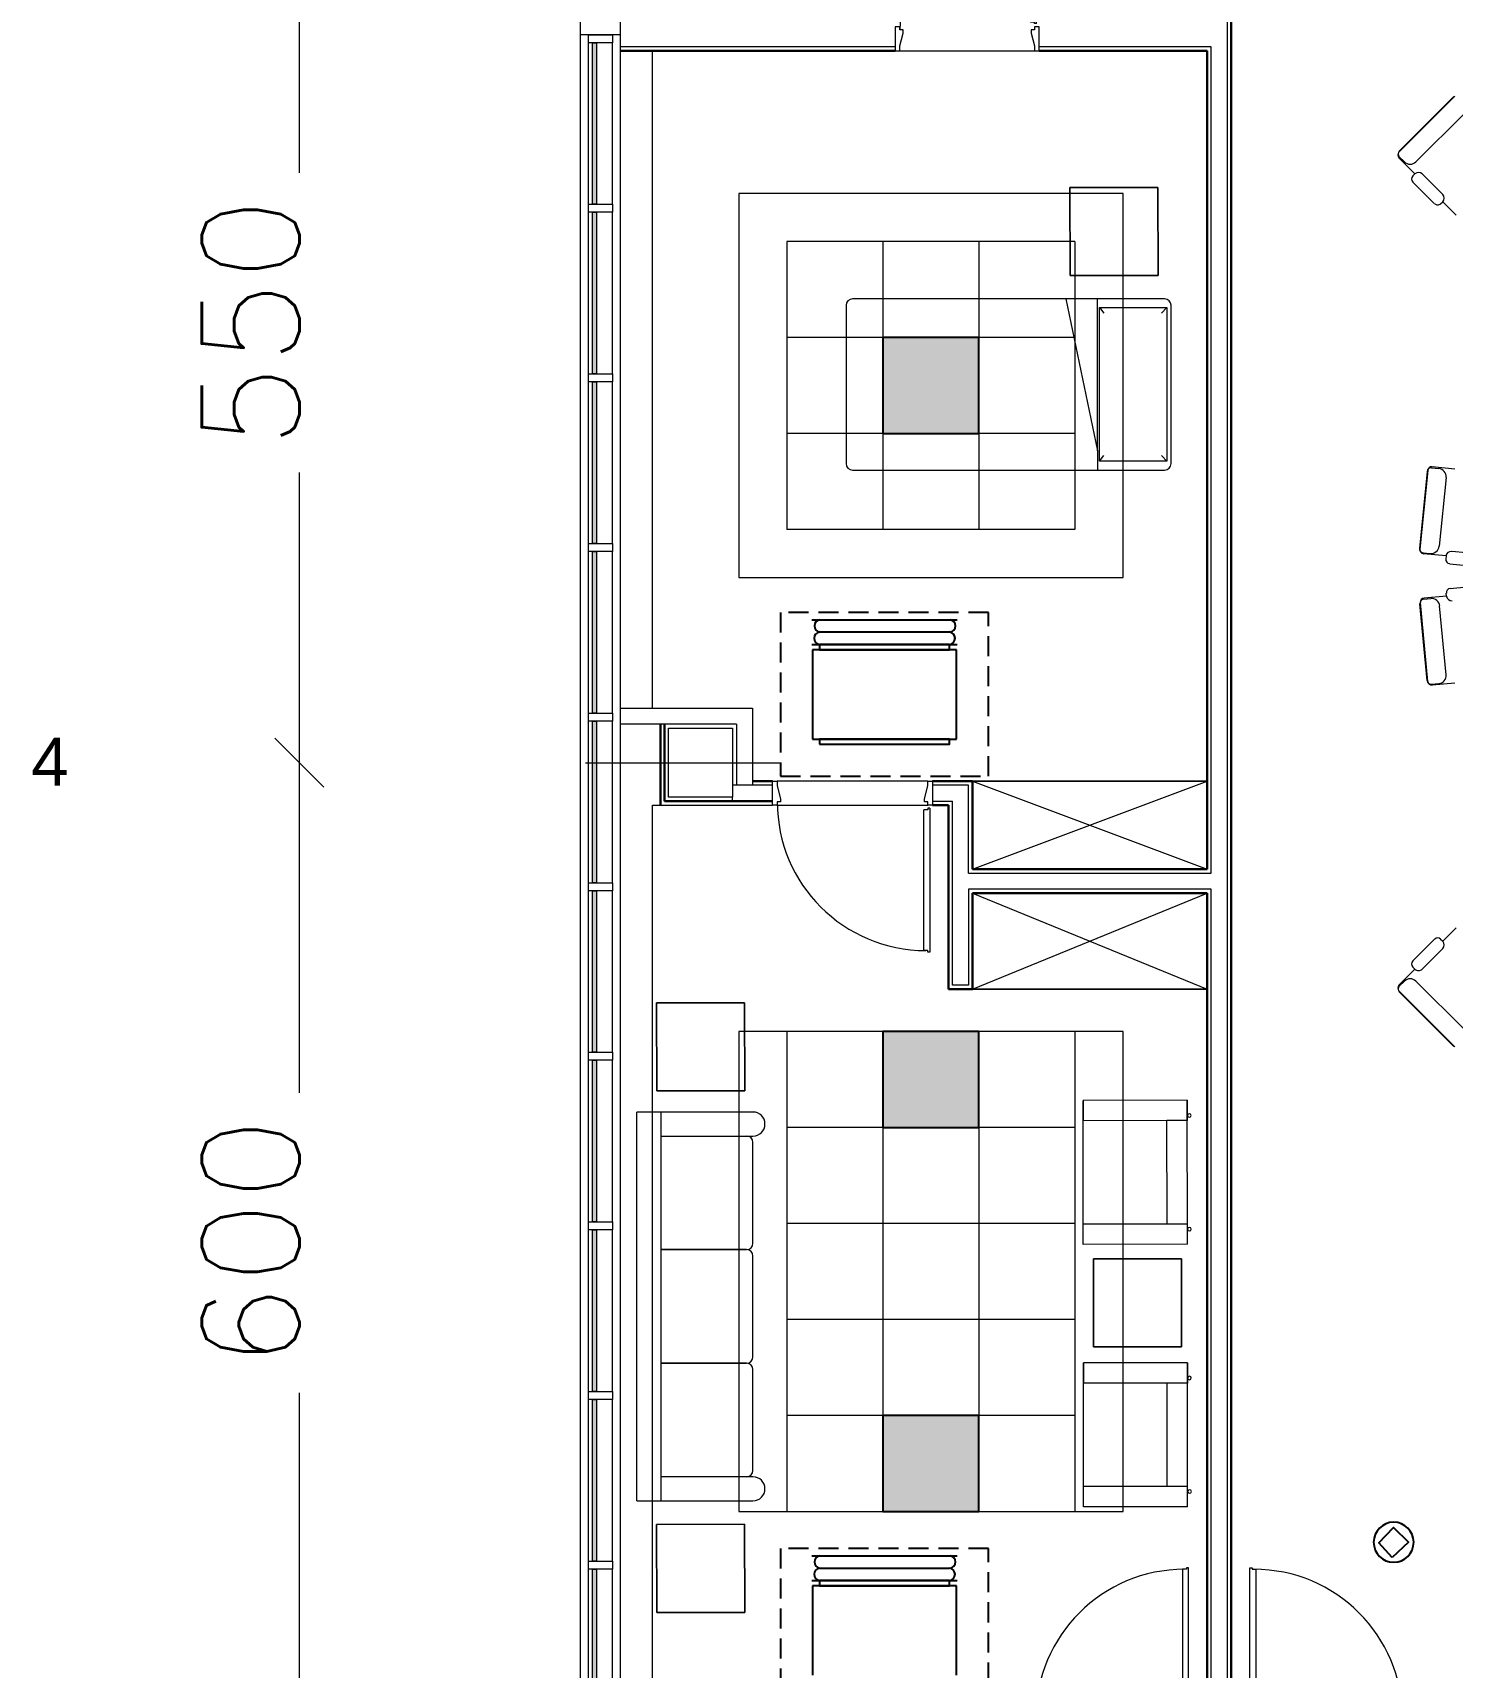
# Model space of a CAD drawing. Header units: millimetres. Extents: x 1722 to 7525, y 2254 to 6279.
# Drawn here: x 1733 to 2620, y 3869 to 4891 of the extents above; entities that cross this region are included whole.
import ezdxf

# ---------------------------------------------------------------- set-up
doc = ezdxf.new("R2010")
doc.units = ezdxf.units.MM
doc.linetypes.add('DASHED2', pattern=[0.375, 0.25, -0.125])
for name, color, linetype in [('-LIGHT', 6, 'Continuous'), ('-SYM', 4, 'Continuous'), ('M-DUCTS', 4, 'Continuous'), ('M-UP', 3, 'Continuous')]:
    doc.layers.add(name, color=color, linetype=linetype)
for name, color, linetype, lineweight in [('A-ANNO-DIMS', 211, 'Continuous', 9), ('A-CLNG', 13, 'Continuous', 9), ('A-CLNG-PATT', 13, 'Continuous', 9), ('A-DOOR', 31, 'Continuous', 9), ('A-DOOR-FRAM', 31, 'Continuous', 18), ('A-GLAZ-CURT', 52, 'Continuous', 9), ('A-GLAZ-CWMG', 51, 'Continuous', 9), ('A-WALL', 113, 'Continuous', 9), ('A-WALL-FNSH', 113, 'Continuous', 30), ('I-FURN', 30, 'Continuous', 9), ('S-COLS', 52, 'Continuous', 9), ('S-GRID-IDEN', 1, 'Continuous', 9)]:
    doc.layers.add(name, color=color, linetype=linetype, lineweight=lineweight)
doc.styles.add('Arial', font='arial.ttf')
doc.styles.add('Arial_1', font='arial.ttf', dxfattribs={"height": 250})
doc.styles.add('roman-s', font='romans.shx')
doc.dimstyles.new('ax-2_5', dxfattribs={"dimscale": 304.8, "dimtxt": 255.06485, "dimasz": 0.984252, "dimexe": 0.984252, "dimexo": 0.656168, "dimgap": 0.574147, "dimtad": 1, "dimlfac": 0.001, "dimrnd": 0.01, "dimzin": 0, "dimdsep": 46, "dimtxsty": 'Arial_1', "dimblk1": 'OBLIQUE', "dimblk2": 'OBLIQUE', "dimsah": 1, "dimcen": 0.09, "dimdle": 0.984252, "dimazin": 0, "dimtfac": 1, "dimtdec": 4, "dimtix": 1, "dimtmove": 0, "dimatfit": 3, "dimfxl": 1, "dimtvp": 1, "dimtfill": 1, "dimtolj": 1, "dimtzin": 0, "dimarcsym": 2})

# ---------------------------------------------------------------- blocks, each defined once
blk = doc.blocks.new('za-IN-wood door-single panel - 100x210-5134369-08-Fourth Floor Level__18_90')
at = {"layer": 'A-DOOR'}
for p, q in [((0.446, 0.981), (0.446, 0.101)), ((0.47, 0.981), (0.446, 0.981)), ((0.47, 0.991), (0.47, 0.981)), ((0.484, 0.991), (0.47, 0.991)), ((0.484, 0.091), (0.484, 0.991)), ((-0.45, 0.052), (-0.47, 0.052)), ((-0.47, -0.048), (-0.45, 0.032)), ((-0.45, 0.032), (-0.45, 0.052)), ((0.47, 0.101), (0.446, 0.101)), ((0.47, 0.052), (0.45, 0.052)), ((0.45, 0.052), (0.45, 0.032)), ((0.45, 0.032), (0.47, -0.048)), ((0.47, 0.091), (0.47, 0.101)), ((0.484, 0.091), (0.47, 0.091))]:
    blk.add_line(p, q, dxfattribs=at)
blk.add_arc((0.458, 0.053), 0.928, 90, 180, dxfattribs=at)
at = {"layer": 'A-DOOR-FRAM'}
for p, q in [((-0.47, 0.072), (-0.5, 0.072)), ((-0.5, 0.072), (-0.5, -0.078)), ((-0.47, 0.052), (-0.47, 0.072)), ((0.47, 0.072), (0.47, 0.052)), ((0.5, 0.072), (0.47, 0.072)), ((0.5, -0.078), (0.5, 0.072)), ((-0.5, -0.078), (-0.47, -0.078)), ((-0.47, -0.078), (-0.47, -0.048)), ((0.47, -0.048), (0.47, -0.078)), ((0.47, -0.078), (0.5, -0.078))]:
    blk.add_line(p, q, dxfattribs=at)
blk = doc.blocks.new('za-IN-wood door-single panel - 100x210-5134366-08-Fourth Floor Level__18_90')
at = {"layer": 'A-DOOR'}
for p, q in [((-0.47, 0.048), (-0.45, -0.032)), ((0.45, -0.032), (0.47, 0.048)), ((-0.45, -0.052), (-0.47, -0.052)), ((-0.45, -0.032), (-0.45, -0.052)), ((0.446, -0.981), (0.446, -0.101)), ((0.47, -0.101), (0.446, -0.101)), ((0.45, -0.052), (0.45, -0.032)), ((0.47, -0.052), (0.45, -0.052)), ((0.47, -0.091), (0.47, -0.101)), ((0.484, -0.091), (0.47, -0.091)), ((0.484, -0.091), (0.484, -0.991)), ((0.47, -0.981), (0.446, -0.981)), ((0.47, -0.991), (0.47, -0.981)), ((0.484, -0.991), (0.47, -0.991))]:
    blk.add_line(p, q, dxfattribs=at)
blk.add_arc((0.458, -0.053), 0.928, 180, 270, dxfattribs=at)
at = {"layer": 'A-DOOR-FRAM'}
for p, q in [((-0.5, 0.078), (-0.47, 0.078)), ((-0.5, -0.072), (-0.5, 0.078)), ((-0.47, 0.078), (-0.47, 0.048)), ((0.47, 0.078), (0.5, 0.078)), ((0.47, 0.048), (0.47, 0.078)), ((0.5, 0.078), (0.5, -0.072)), ((-0.47, -0.072), (-0.5, -0.072)), ((-0.47, -0.052), (-0.47, -0.072)), ((0.47, -0.072), (0.47, -0.052)), ((0.5, -0.072), (0.47, -0.072))]:
    blk.add_line(p, q, dxfattribs=at)
blk = doc.blocks.new('za-IN-wood door-single panel - 90x210-5134375-08-Fourth Floor Level__18_90')
at = {"layer": 'A-DOOR'}
for p, q in [((0.396, 0.881), (0.396, 0.101)), ((0.42, 0.881), (0.396, 0.881)), ((0.42, 0.891), (0.42, 0.881)), ((0.434, 0.891), (0.42, 0.891)), ((0.434, 0.091), (0.434, 0.891)), ((-0.4, 0.052), (-0.42, 0.052)), ((-0.42, -0.048), (-0.4, 0.032)), ((-0.4, 0.032), (-0.4, 0.052)), ((0.42, 0.101), (0.396, 0.101)), ((0.42, 0.052), (0.4, 0.052)), ((0.4, 0.052), (0.4, 0.032)), ((0.4, 0.032), (0.42, -0.048)), ((0.42, 0.091), (0.42, 0.101)), ((0.434, 0.091), (0.42, 0.091))]:
    blk.add_line(p, q, dxfattribs=at)
blk.add_arc((0.408, 0.053), 0.828, 90, 180, dxfattribs=at)
at = {"layer": 'A-DOOR-FRAM'}
for p, q in [((-0.42, 0.072), (-0.45, 0.072)), ((-0.45, 0.072), (-0.45, -0.078)), ((-0.42, 0.052), (-0.42, 0.072)), ((0.42, 0.072), (0.42, 0.052)), ((0.45, 0.072), (0.42, 0.072)), ((0.45, -0.078), (0.45, 0.072)), ((-0.45, -0.078), (-0.42, -0.078)), ((-0.42, -0.078), (-0.42, -0.048)), ((0.42, -0.048), (0.42, -0.078)), ((0.42, -0.078), (0.45, -0.078))]:
    blk.add_line(p, q, dxfattribs=at)
blk = doc.blocks.new('za-Column bi Cover - se5_400b_430amm-4961025-08-Fourth Floor Level__18_90')
at = {"layer": 'S-COLS', "lineweight": 15}
for p, q in [((-0.2, 0.215), (0.2, 0.215)), ((-0.2, -0.215), (-0.2, 0.215)), ((0.2, 0.215), (0.2, -0.215)), ((0.2, -0.215), (-0.2, -0.215))]:
    blk.add_line(p, q, dxfattribs=at)
blk = doc.blocks.new('System Panel - Glazed-4622985-08-Fourth Floor Level__18_90')
at = {"layer": 'A-GLAZ-CURT'}
blk.add_hatch(color=256, dxfattribs=at).paths.add_polyline_path([(-0.505, 0.025), (0.505, 0.025), (0.505, 0.05), (-0.505, 0.05)], flags=0)
for p, q in [((-0.505, 0.025), (-0.505, 0.05)), ((-0.505, 0.05), (0.505, 0.05)), ((0.505, 0.025), (-0.505, 0.025)), ((0.505, 0.05), (0.505, 0.025))]:
    blk.add_line(p, q, dxfattribs=at)
blk = doc.blocks.new('Rectangular Mullion - 50mm x 150mm-4622978-08-Fourth Floor Level__18_90')
at = {"layer": 'A-GLAZ-CWMG'}
for p, q in [((-17.674, -1.642), (-17.674, -0.632)), ((-17.524, -1.642), (-17.524, -0.632))]:
    blk.add_line(p, q, dxfattribs=at)
blk = doc.blocks.new('Rectangular Mullion - 50mm x 150mm-4622979-08-Fourth Floor Level__18_90')
at = {"layer": 'A-GLAZ-CWMG'}
for p, q in [((-17.674, -0.582), (-17.674, 0.428)), ((-17.524, -0.582), (-17.524, 0.428))]:
    blk.add_line(p, q, dxfattribs=at)
blk = doc.blocks.new('Rectangular Mullion - 50mm x 150mm-4622980-08-Fourth Floor Level__18_90')
at = {"layer": 'A-GLAZ-CWMG'}
for p, q in [((0.025, 0.075), (-0.025, 0.075)), ((-0.025, 0.075), (-0.025, -0.075)), ((0.025, -0.075), (0.025, 0.075)), ((-0.025, -0.075), (0.025, -0.075))]:
    blk.add_line(p, q, dxfattribs=at)
blk = doc.blocks.new('Rectangular Mullion - 50mm x 150mm-4622981-08-Fourth Floor Level__18_90')
at = {"layer": 'A-GLAZ-CWMG'}
for p, q in [((-17.674, 7.898), (-17.674, 8.908)), ((-17.524, 7.898), (-17.524, 8.908))]:
    blk.add_line(p, q, dxfattribs=at)
blk = doc.blocks.new('_OBLIQUE')
at = {"color": 0, "linetype": 'ByBlock'}
blk.add_line((-0.5, -0.5), (0.5, 0.5), dxfattribs=at)
blk = doc.blocks.new('*D16')
at = {"layer": 'A-ANNO-DIMS', "color": 0, "lineweight": -2, "transparency": 16777216}
for p, q in [((237038.4, 439247.5), (237038.4, 439908.5)), ((237217.2, 439878), (237338.4, 439878)), ((237217.2, 439278), (237338.4, 439278))]:
    blk.add_line(p, q, dxfattribs=at)
at = {"layer": 'Defpoints', "color": 0, "transparency": 16777216}
for p in [(237017.2, 439878), (237038.4, 439878), (237017.2, 439278)]:
    blk.add_point(p, dxfattribs=at)
at = {"layer": 'A-ANNO-DIMS', "color": 0, "lineweight": -2, "transparency": 16777216, "xscale": 30.48, "yscale": 30.48, "zscale": 30.48}
for p, rotation in [((237038.4, 439878), 90), ((237038.4, 439278), 270)]:
    blk.add_blockref('_OBLIQUE', p, dxfattribs=dict(at, rotation=rotation))
at = {"layer": 'A-ANNO-DIMS', "color": 2, "transparency": 16777216, "insert": (237007.9, 439578), "char_height": 60.96, "attachment_point": 5, "rotation": 90, "style": 'roman-s', "bg_fill": 3, "box_fill_scale": 1.25, "bg_fill_color": 256, "bg_fill_true_color": 13158600, "bg_fill_transparency": 0}
blk.add_mtext('\\A1;600', dxfattribs=at)
blk = doc.blocks.new('*D17')
at = {"layer": 'A-ANNO-DIMS', "color": 0, "lineweight": -2, "transparency": 16777216}
for p, q in [((237038.4, 439847.5), (237038.4, 440458.5)), ((237217.2, 440428), (237338.4, 440428)), ((237217.2, 439878), (237338.4, 439878))]:
    blk.add_line(p, q, dxfattribs=at)
at = {"layer": 'Defpoints', "color": 0, "transparency": 16777216}
for p in [(237017.2, 440428), (237038.4, 440428), (237017.2, 439878)]:
    blk.add_point(p, dxfattribs=at)
at = {"layer": 'A-ANNO-DIMS', "color": 0, "lineweight": -2, "transparency": 16777216, "xscale": 30.48, "yscale": 30.48, "zscale": 30.48}
for p, rotation in [((237038.4, 440428), 90), ((237038.4, 439878), 270)]:
    blk.add_blockref('_OBLIQUE', p, dxfattribs=dict(at, rotation=rotation))
at = {"layer": 'A-ANNO-DIMS', "color": 2, "transparency": 16777216, "insert": (237007.9, 440153), "char_height": 60.96, "attachment_point": 5, "rotation": 90, "style": 'roman-s', "bg_fill": 3, "box_fill_scale": 1.25, "bg_fill_color": 256, "bg_fill_true_color": 13158600, "bg_fill_transparency": 0}
blk.add_mtext('\\A1;550', dxfattribs=at)
blk = doc.blocks.new('jsdfksdf')
at = {"layer": 'I-FURN'}
for p, q in [((139043.9, 434673.4), (139008.9, 434638.4)), ((139043.2, 434673.2), (139009.1, 434639.1)), ((139050, 434662.8), (139019.5, 434632.3)), ((139018.9, 434624.8), (139008.9, 434634.8)), ((139009.1, 434635.5), (139012.3, 434632.3)), ((139018.9, 434624.8), (139017.6, 434623.5)), ((139036.3, 434612), (139023.5, 434624.8)), ((138803.3, 434616.3), (138858.3, 434616.4)), ((138858.3, 434616.4), (138803.3, 434616.3)), ((138803.4, 434561.3), (138803.3, 434616.3)), ((138803.3, 434616.3), (138803.4, 434561.3)), ((138858.3, 434616.4), (138858.4, 434561.4)), ((138858.4, 434561.4), (138858.3, 434616.4)), ((139017.6, 434619.7), (139031.2, 434606.1)), ((139034.9, 434606.1), (139036.3, 434607.4)), ((139044.7, 434599.1), (139036.3, 434607.4)), ((138858.4, 434561.4), (138803.4, 434561.3)), ((138803.4, 434561.3), (138858.4, 434561.4)), ((138663.5, 434542.7), (138663.5, 434443.7)), ((138800.7, 434546.7), (138667.5, 434546.7)), ((138820.5, 434546.7), (138800.7, 434546.7)), ((138800.7, 434546.7), (138820.5, 434451.7)), ((138862.5, 434546.7), (138820.5, 434546.7)), ((138820.5, 434451.7), (138820.5, 434546.7)), ((138866.5, 434443.7), (138866.5, 434542.7)), ((138821.8, 434541.2), (138824.5, 434537.7)), ((138821.8, 434541.2), (138863.8, 434541.2)), ((138821.8, 434445.2), (138821.8, 434541.2)), ((138863.8, 434541.2), (138860.5, 434537.7)), ((138863.8, 434541.2), (138863.8, 434445.2)), ((138820.5, 434451.7), (138820.5, 434439.7)), ((138667.5, 434439.7), (138820.5, 434439.7)), ((138820.5, 434439.7), (138862.5, 434439.7)), ((138821.8, 434445.2), (138824.5, 434448.7)), ((138863.8, 434445.2), (138821.8, 434445.2)), ((138863.8, 434445.2), (138860.5, 434448.7)), ((139026.9, 434439.4), (139022, 434390.2)), ((139029.3, 434441.1), (139033.8, 434440.7)), ((139043.9, 434440.3), (139029.7, 434441.7)), ((139026.5, 434438.8), (139021.7, 434390.8)), ((139038.3, 434435.1), (139034, 434392.1)), ((139059.9, 434387.1), (139041.9, 434388.9)), ((139023.9, 434388), (139028.5, 434387.6)), ((139038.3, 434386), (139024.3, 434387.4)), ((139038.3, 434386), (139038.2, 434384.1)), ((139040.6, 434381.2), (139059.7, 434379.3)), ((139024.3, 434359), (139028.8, 434359.4)), ((139038.7, 434360.9), (139024.6, 434359.6)), ((139038.7, 434360.9), (139038.5, 434362.8)), ((139040.9, 434365.7), (139060.1, 434367.5)), ((139026.5, 434308.2), (139022, 434356.2)), ((139026.9, 434307.6), (139022.3, 434356.9)), ((139038.3, 434311.8), (139034.3, 434354.8)), ((139043.9, 434306.6), (139029.7, 434305.3)), ((139029.2, 434305.9), (139033.8, 434306.3)), ((139044.7, 434153.6), (139036.3, 434145.2)), ((139017.6, 434132.9), (139031.2, 434146.5)), ((139034.9, 434146.5), (139036.3, 434145.2)), ((139036.3, 434140.6), (139023.5, 434127.8)), ((139018.9, 434127.8), (139008.9, 434117.8)), ((139018.9, 434127.8), (139017.6, 434129.1)), ((139043.9, 434079.2), (139008.9, 434114.2)), ((139009.1, 434117.1), (139012.3, 434120.3)), ((139043.2, 434079.4), (139009.1, 434113.5)), ((139050, 434089.8), (139019.5, 434120.3)), ((138545.1, 434106.7), (138600.1, 434106.8)), ((138600.1, 434106.8), (138545.1, 434106.7)), ((138545.2, 434051.7), (138545.1, 434106.7)), ((138545.1, 434106.7), (138545.2, 434051.7)), ((138600.1, 434106.8), (138600.2, 434051.8)), ((138600.2, 434051.8), (138600.1, 434106.8)), ((138600.2, 434051.8), (138545.2, 434051.7)), ((138545.2, 434051.7), (138600.2, 434051.8)), ((138876.6, 434045.8), (138811.6, 434045.7)), ((138876.6, 434045.8), (138811.6, 434045.7)), ((138811.6, 434045.7), (138811.6, 434033)), ((138811.7, 433955.7), (138811.6, 434045.7)), ((138876.6, 434045.8), (138876.6, 434033.1)), ((138876.7, 433955.8), (138876.6, 434045.8)), ((138547.8, 434038.5), (138532.8, 434038.5)), ((138532.8, 434023.5), (138532.8, 434038.5)), ((138547.8, 434038.5), (138547.8, 434023.5)), ((138605.3, 434038.5), (138547.8, 434038.5)), ((138876.6, 434033.1), (138811.6, 434033)), ((138876.6, 434033.1), (138863.9, 434033.1)), ((138864, 433968.5), (138863.9, 434033.1)), ((138876.7, 433968.5), (138876.6, 434033.1)), ((138532.8, 433810.5), (138532.8, 434023.5)), ((138547.8, 434023.5), (138547.8, 433810.5)), ((138547.8, 434023.5), (138605.3, 434023.5)), ((138605.3, 433956.5), (138605.3, 434019.5)), ((138876.7, 433968.5), (138811.7, 433968.4)), ((138811.7, 433955.7), (138811.7, 433968.4)), ((138876.7, 433968.5), (138864, 433968.5)), ((138876.7, 433955.8), (138876.7, 433968.5)), ((138547.8, 433952.5), (138601.3, 433952.5)), ((138601.3, 433952.5), (138547.8, 433952.5)), ((138876.7, 433955.8), (138811.7, 433955.7)), ((138876.7, 433955.8), (138811.7, 433955.7)), ((138605.3, 433885.5), (138605.3, 433948.5)), ((138818, 433946.7), (138873, 433946.8)), ((138873, 433946.8), (138818, 433946.7)), ((138818, 433891.7), (138818, 433946.7)), ((138818, 433946.7), (138818, 433891.7)), ((138873, 433946.8), (138873, 433891.8)), ((138873, 433891.8), (138873, 433946.8)), ((138873, 433891.8), (138818, 433891.7)), ((138818, 433891.7), (138873, 433891.8)), ((138547.8, 433881.5), (138601.3, 433881.5)), ((138601.3, 433881.5), (138547.8, 433881.5)), ((138876.8, 433881.8), (138811.8, 433881.7)), ((138876.8, 433881.8), (138811.8, 433881.7)), ((138811.8, 433881.7), (138811.8, 433869)), ((138811.8, 433791.7), (138811.8, 433881.7)), ((138876.8, 433881.8), (138876.8, 433869.1)), ((138876.8, 433791.8), (138876.8, 433881.8)), ((138605.3, 433814.5), (138605.3, 433877.5)), ((138876.8, 433869.1), (138811.8, 433869)), ((138876.8, 433869.1), (138864.1, 433869.1)), ((138864.1, 433804.5), (138864.1, 433869.1)), ((138876.8, 433804.5), (138876.8, 433869.1)), ((138532.8, 433795.5), (138532.8, 433810.5)), ((138547.8, 433810.5), (138547.8, 433795.5)), ((138605.3, 433810.5), (138547.8, 433810.5)), ((138876.8, 433804.5), (138811.8, 433804.4)), ((138811.8, 433791.7), (138811.8, 433804.4)), ((138876.8, 433804.5), (138864.1, 433804.5)), ((138876.8, 433791.8), (138876.8, 433804.5)), ((138532.8, 433795.5), (138547.8, 433795.5)), ((138547.8, 433795.5), (138605.3, 433795.5)), ((138876.8, 433791.8), (138811.8, 433791.7)), ((138876.8, 433791.8), (138811.8, 433791.7)), ((138545.1, 433780.7), (138600.1, 433780.8)), ((138600.1, 433780.8), (138545.1, 433780.7)), ((138545.2, 433725.7), (138545.1, 433780.7)), ((138545.1, 433780.7), (138545.2, 433725.7)), ((138600.1, 433780.8), (138600.2, 433725.8)), ((138600.2, 433725.8), (138600.1, 433780.8)), ((138600.2, 433725.8), (138545.2, 433725.7)), ((138545.2, 433725.7), (138600.2, 433725.8))]:
    blk.add_line(p, q, dxfattribs=at)
for centre, radius, start, end in [((139010.7, 434636.6), 2.54, 135, 225), ((139010.9, 434637.3), 2.54, 135, 225), ((139015.9, 434635.9), 5.08, 225, 315), ((139019.5, 434621.6), 2.69, 135, 225), ((139021.2, 434622.5), 3.23, 45, 135), ((139033.1, 434608), 2.62, 225, 315), ((139034, 434609.7), 3.23, 315, 45), ((138667.5, 434542.7), 4, 90, 180), ((138862.5, 434542.7), 4, 0, 90), ((138667.5, 434443.7), 4, 180, 270), ((138862.5, 434443.7), 4, 270, 0), ((139029, 434438.6), 2.54, 84.2806, 174.2806), ((139029.4, 434439.2), 2.54, 84.2806, 174.2806), ((139033.3, 434435.6), 5.08, 354.2806, 84.2806), ((139024.2, 434390.6), 2.54, 174.2806, 264.2806), ((139024.5, 434389.9), 2.54, 174.2806, 264.2806), ((139029, 434392.7), 5.08, 264.2806, 354.2806), ((139041.5, 434385.6), 3.23, 84.2806, 174.2806), ((139040.8, 434383.9), 2.69, 174.2806, 264.2806), ((139024.5, 434356.4), 2.54, 95.3221, 185.3221), ((139024.8, 434357.1), 2.54, 95.3221, 185.3221), ((139029.3, 434354.3), 5.08, 5.3221, 95.3221), ((139041.2, 434363), 2.69, 95.3221, 185.3221), ((139041.9, 434361.2), 3.23, 185.3221, 275.3221), ((139029, 434308.4), 2.54, 185.3221, 275.3221), ((139029.4, 434307.8), 2.54, 185.3221, 275.3221), ((139033.3, 434311.3), 5.08, 275.3221, 5.3221), ((139033.1, 434144.7), 2.62, 45, 135), ((139034, 434142.9), 3.23, 315, 45), ((139019.5, 434131), 2.69, 135, 225), ((139021.2, 434130.1), 3.23, 225, 315), ((139010.7, 434116), 2.54, 135, 225), ((139010.9, 434115.3), 2.54, 135, 225), ((139015.9, 434116.7), 5.08, 45, 135), ((138605.3, 434031), 7.5, 270, 90), ((138877.9, 434036.3), 1.11, 90.0478, 270.0478), ((138877.9, 434036.3), 1.11, 270.0478, 90.0478), ((138601.3, 434019.5), 4, 0, 90), ((138878, 433965.3), 1.11, 90.0478, 270.0478), ((138878, 433965.3), 1.11, 270.0478, 90.0478), ((138601.3, 433956.5), 4, 270, 0), ((138601.3, 433948.5), 4, 0, 90), ((138601.3, 433885.5), 4, 270, 0), ((138601.3, 433877.5), 4, 0, 90), ((138878, 433872.3), 1.11, 90.0478, 270.0478), ((138878, 433872.3), 1.11, 270.0478, 90.0478), ((138601.3, 433814.5), 4, 270, 0), ((138605.3, 433803), 7.5, 270, 90), ((138878.1, 433801.3), 1.11, 90.0478, 270.0478), ((138878.1, 433801.3), 1.11, 270.0478, 90.0478)]:
    blk.add_arc(centre, radius, start, end, dxfattribs=at)
blk = doc.blocks.new('*U138')
at = {"layer": '-LIGHT'}
h = blk.add_hatch(color=256, dxfattribs=at)
h.set_gradient(color1=(250, 230, 5), color2=(251, 249, 157), tint=1, name='SPHERICAL')
h.paths.add_polyline_path([(-30, -30), (30, -30), (30, 30), (-30, 30)])
at = {"layer": '-SYM', "color": 4}
blk.add_lwpolyline([(-30, -30), (30, -30), (30, 30), (-30, 30)], close=True, dxfattribs=at)
blk = doc.blocks.new('A$C6E631D91')
at = {"layer": 'M-DUCTS', "color": 244, "linetype": 'DASHED2', "ltscale": 500, "true_color": 0x991b1e}
for points in [[(-52650, -4726), (-52650, -5750), (-51350, -5750), (-51350, -4726)], [(-52650, -10576), (-52650, -11600), (-51350, -11600), (-51350, -10576)]]:
    blk.add_lwpolyline(points, close=True, dxfattribs=at)
at = {"layer": 'M-UP', "color": 244, "true_color": 0x991b1e}
for p, q in [((-52455, -4771), (-51546, -4771)), ((-52406, -4848), (-51594, -4848)), ((-52454, -4926), (-51546, -4926)), ((-52450, -4959, 0), (-52450, -5517, 0)), ((-51550, -4959, 0), (-52450, -4959, 0)), ((-51550, -5517, 0), (-51550, -4959, 0)), ((-52450, -5517, 0), (-51550, -5517, 0)), ((-52455, -10621), (-51546, -10621)), ((-52406, -10698), (-51594, -10698)), ((-52454, -10776), (-51546, -10776)), ((-52450, -10809, 0), (-52450, -11367, 0)), ((-51550, -10809, 0), (-52450, -10809, 0)), ((-51550, -11367, 0), (-51550, -10809, 0))]:
    blk.add_line(p, q, dxfattribs=at)
for points in [[(-52406, -4959), (-51594, -4959), (-51594, -4926), (-52406, -4926)], [(-52406, -5550), (-51594, -5550), (-51594, -5517), (-52406, -5517)], [(-52406, -10809), (-51594, -10809), (-51594, -10776), (-52406, -10776)]]:
    blk.add_lwpolyline(points, close=True, dxfattribs=at)
for centre, start, end in [((-52399, -4810), 97.5, 262.5), ((-51596, -4810), 277.5, 82.5), ((-52401, -4887), 97.5, 262.5), ((-51599, -4887), 277.5, 82.5), ((-52399, -10660), 97.5, 262.5), ((-51596, -10660), 277.5, 82.5), ((-52401, -10737), 97.5, 262.5), ((-51599, -10737), 277.5, 82.5)]:
    blk.add_arc(centre, 39.3, start, end, dxfattribs=at)
blk = doc.blocks.new('leee')
at = {"layer": '-LIGHT', "color": 2}
blk.add_lwpolyline([(1, -9.6), (9.3, -0.3), (0, 9.2), (-9.2, 0.1)], close=True, dxfattribs=at)
at = {"layer": '-SYM'}
blk.add_circle((0, 0), 12.5, dxfattribs=at)
blk = doc.blocks.new('KJDKSFSF')
at = {"layer": 'I-FURN'}
for p, q in [((61191, 4293), (59726, 4293)), ((59726, 4293), (59726, 3743)), ((59726, 3743), (61191, 4293)), ((59726, 4293), (61191, 3743)), ((59726, 3743), (59726, 4293)), ((59726, 4293), (61191, 4293)), ((61191, 3743), (61191, 4293)), ((61191, 4293), (61191, 3743)), ((59726, 3743), (61191, 3743)), ((61191, 3743), (59726, 3743)), ((59726, 3593), (61191, 3593)), ((59726, 2993), (59726, 3593)), ((59726, 3593), (61191, 2993)), ((59726, 2993), (61191, 3593)), ((61191, 3593), (59726, 3593)), ((59726, 3593), (59726, 2993)), ((61191, 3593), (61191, 2993)), ((61191, 2993), (61191, 3593)), ((61191, 2993), (59726, 2993)), ((59726, 2993), (61191, 2993))]:
    blk.add_line(p, q, dxfattribs=at)
blk = doc.blocks.new('ax1')
at = {"layer": 'S-GRID-IDEN', "lineweight": 5, "insert": (236870.9, 439893.6), "char_height": 30, "width": 28.861, "attachment_point": 1, "style": 'Arial'}
blk.add_mtext('4', dxfattribs=at)
at = {"layer": 'A-ANNO-DIMS', "color": 1}
dim = blk.add_linear_dim(base=(237038.4, 439878), p1=(237017.2, 439278), p2=(237017.2, 439878), angle=90, dimstyle='ax-2_5', override={"dimtxt": 0.2, "dimasz": 0.1, "dimgap": 0, "dimdec": 0, "dimlfac": 1, "dimrnd": 10, "dimpost": '<>', "dimtxsty": 'roman-s', "dimdle": 0.1, "dimclrt": 2, "dimfxl": 6.25}, dxfattribs=at)
dim.commit()
dim.dimension.update_dxf_attribs({"geometry": '*D16', "text_midpoint": (237007.9, 439578)})
dim = blk.add_linear_dim(base=(237038.4, 440428), p1=(237017.2, 439878), p2=(237017.2, 440428), angle=90, dimstyle='ax-2_5', override={"dimtxt": 0.2, "dimasz": 0.1, "dimgap": 0, "dimdec": 0, "dimlfac": 1, "dimrnd": 10, "dimpost": '<>', "dimtxsty": 'roman-s', "dimdle": 0.1, "dimclrt": 2, "dimfxl": 6.25}, dxfattribs=at)
dim.commit()
dim.dimension.update_dxf_attribs({"geometry": '*D17', "text_midpoint": (237007.9, 440153)})

msp = doc.modelspace()

# ---------------------------------------------------------------- linework, layer by layer
at = {"layer": 'A-CLNG'}
for p, q in [((2120.3, 4468.4), (2120.3, 4879.4)), ((2174.3, 4790.1), (2174.3, 4550.1)), ((2414.3, 4790.1), (2174.3, 4790.1)), ((2414.3, 4550.1), (2414.3, 4790.1)), ((2174.3, 4550.1), (2414.3, 4550.1)), ((2120.3, 3855.9), (2120.3, 4407.9)), ((2120.3, 4407.9), (2195.3, 4407.9)), ((2414.3, 4266.5), (2174.3, 4266.5)), ((2174.3, 4266.5), (2174.3, 3966.5)), ((2414.3, 3966.5), (2414.3, 4266.5)), ((2174.3, 3966.5), (2414.3, 3966.5))]:
    msp.add_line(p, q, dxfattribs=at)
at = {"layer": 'A-WALL', "color": 7, "lineweight": 15}
for p, q in [((2479.4, 5185), (2479.4, 3836.9)), ((2075.3, 2456), (2075.3, 4946.1)), ((2100.3, 4889.4), (2075.3, 4889.4)), ((2271.9, 4881.9), (2100.3, 4881.9)), ((2469.4, 4881.9), (2361.9, 4881.9)), ((2469.4, 4365.4), (2469.4, 4881.9)), ((2100.3, 4468.4), (2182.8, 4468.4)), ((2182.8, 4468.4), (2182.8, 4420.4)), ((2172.8, 4458.4), (2100.3, 4458.4)), ((2172.8, 4458.4), (2172.8, 4420.4)), ((2317.8, 4420.4), (2295.3, 4420.4)), ((2317.8, 4365.4), (2317.8, 4420.4)), ((2170.3, 4410.4), (2170.3, 4412.9)), ((2295.3, 4410.4), (2307.8, 4410.4)), ((2307.8, 4295.4), (2307.8, 4410.4)), ((2317.8, 4365.4), (2469.4, 4365.4)), ((2469.4, 4355.4), (2317.8, 4355.4)), ((2317.8, 4355.4), (2317.8, 4295.4)), ((2469.4, 3836.9), (2469.4, 4355.4)), ((2317.8, 4295.4), (2307.8, 4295.4))]:
    msp.add_line(p, q, dxfattribs=at)
at = {"layer": 'A-WALL'}
for p, q in [((2100.3, 3824.4), (2100.3, 4946.1)), ((2274.9, 4879.4), (2358.9, 4879.4)), ((2195.3, 4420.4), (2170.3, 4420.4)), ((2292.3, 4422.9), (2198.3, 4422.9)), ((2198.3, 4407.9), (2292.3, 4407.9))]:
    msp.add_line(p, q, dxfattribs=at)
at = {"layer": 'A-WALL-FNSH'}
for p, q in [((2481.9, 5185.9), (2481.9, 3839.4)), ((2271.9, 4879.4), (2100.3, 4879.4)), ((2466.9, 4879.4), (2361.9, 4879.4)), ((2466.9, 4367.9), (2466.9, 4879.4)), ((2125.3, 4407.9), (2125.3, 4458.4)), ((2127.8, 4458.4), (2127.8, 4410.4)), ((2182.8, 4422.9), (2195.3, 4422.9)), ((2295.3, 4422.9), (2320.3, 4422.9)), ((2320.3, 4422.9), (2320.3, 4367.9)), ((2127.8, 4410.4), (2195.3, 4410.4)), ((2305.3, 4407.9), (2295.3, 4407.9)), ((2305.3, 4292.9), (2305.3, 4407.9)), ((2320.3, 4367.9), (2466.9, 4367.9)), ((2466.9, 4352.9), (2320.3, 4352.9)), ((2320.3, 4352.9), (2320.3, 4292.9)), ((2466.9, 3839.4), (2466.9, 4352.9)), ((2320.3, 4292.9), (2305.3, 4292.9))]:
    msp.add_line(p, q, dxfattribs=at)

# ---------------------------------------------------------------- block references
at = {"layer": 'A-DOOR', "xscale": 100, "yscale": 100, "zscale": 100}
for name, p in [('za-IN-wood door-single panel - 90x210-5134375-08-Fourth Floor Level__18_90', (2316.9, 4887.2)), ('za-IN-wood door-single panel - 100x210-5134366-08-Fourth Floor Level__18_90', (2245.3, 4415.1)), ('za-IN-wood door-single panel - 100x210-5134369-08-Fourth Floor Level__18_90', (2406.9, 3832.2))]:
    msp.add_blockref(name, p, dxfattribs=at)
at = {"layer": 'A-DOOR', "xscale": 100, "yscale": 100, "zscale": 100, "rotation": 180}
msp.add_blockref('za-IN-wood door-single panel - 100x210-5134366-08-Fourth Floor Level__18_90', (2541.9, 3832.2), dxfattribs=at)
at = {"layer": 'A-GLAZ-CURT', "xscale": 100, "yscale": 100, "zscale": 100, "rotation": 89.99999999999991}
for p in [(2087.8, 4833.9), (2087.8, 4727.9), (2087.8, 4621.9), (2087.8, 4515.9), (2087.8, 4409.9), (2087.8, 4303.9), (2087.8, 4197.9), (2087.8, 4091.9), (2087.8, 3985.9), (2087.8, 3879.9)]:
    msp.add_blockref('System Panel - Glazed-4622985-08-Fourth Floor Level__18_90', p, dxfattribs=at)
at = {"layer": 'A-GLAZ-CWMG', "extrusion": (0, 0, -1), "xscale": 100, "yscale": 100, "zscale": 100, "rotation": 90.00000000000006}
for p in [(-2087.8, 4886.9), (-2087.8, 4780.9), (-2087.8, 4674.9), (-2087.8, 4568.9), (-2087.8, 4462.9), (-2087.8, 4356.9), (-2087.8, 4250.9), (-2087.8, 4144.9), (-2087.8, 4038.9), (-2087.8, 3932.9)]:
    msp.add_blockref('Rectangular Mullion - 50mm x 150mm-4622980-08-Fourth Floor Level__18_90', p, dxfattribs=at)
at = {"layer": 'A-GLAZ-CWMG', "xscale": 100, "yscale": 100, "zscale": 100}
for name, p in [('Rectangular Mullion - 50mm x 150mm-4622981-08-Fourth Floor Level__18_90', (3847.7, 3993.6)), ('Rectangular Mullion - 50mm x 150mm-4622979-08-Fourth Floor Level__18_90', (3847.7, 4735.6)), ('Rectangular Mullion - 50mm x 150mm-4622979-08-Fourth Floor Level__18_90', (3847.7, 4629.6)), ('Rectangular Mullion - 50mm x 150mm-4622979-08-Fourth Floor Level__18_90', (3847.7, 4523.6)), ('Rectangular Mullion - 50mm x 150mm-4622979-08-Fourth Floor Level__18_90', (3847.7, 4417.6)), ('Rectangular Mullion - 50mm x 150mm-4622979-08-Fourth Floor Level__18_90', (3847.7, 4311.6)), ('Rectangular Mullion - 50mm x 150mm-4622979-08-Fourth Floor Level__18_90', (3847.7, 4205.6)), ('Rectangular Mullion - 50mm x 150mm-4622979-08-Fourth Floor Level__18_90', (3847.7, 4099.6)), ('Rectangular Mullion - 50mm x 150mm-4622979-08-Fourth Floor Level__18_90', (3847.7, 3993.6)), ('Rectangular Mullion - 50mm x 150mm-4622978-08-Fourth Floor Level__18_90', (3847.7, 3993.6))]:
    msp.add_blockref(name, p, dxfattribs=at)
at = {"layer": 'S-COLS', "xscale": 100, "yscale": 100, "zscale": 100}
msp.add_blockref('za-Column bi Cover - se5_400b_430amm-4961025-08-Fourth Floor Level__18_90', (2150.3, 4434.4), dxfattribs=at)

# ---------------------------------------------------------------- next in the draw order: block references
at = {"layer": 'S-GRID-IDEN'}
msp.add_blockref('ax1', (-235138.7, -435443.6), dxfattribs=at)

# ---------------------------------------------------------------- next in the draw order: linework, layer by layer
at = {"layer": 'A-CLNG-PATT', "color": 244, "true_color": 0x991b1e}
for p, q in [((2204.3, 4760.1), (2204.3, 4580.1)), ((2384.3, 4760.1), (2204.3, 4760.1)), ((2264.3, 4760.1), (2264.3, 4580.1)), ((2324.3, 4760.1), (2324.3, 4580.1)), ((2384.3, 4760.1), (2384.3, 4580.1)), ((2384.3, 4700.1), (2204.3, 4700.1)), ((2384.3, 4640.1), (2204.3, 4640.1)), ((2384.3, 4580.1), (2204.3, 4580.1)), ((2204.3, 4266.5), (2204.3, 3966.5)), ((2384.3, 4266.5), (2204.3, 4266.5)), ((2264.3, 4266.5), (2264.3, 3966.5)), ((2324.3, 4266.5), (2324.3, 3966.5)), ((2384.3, 4266.5), (2384.3, 3966.5)), ((2384.3, 4206.5), (2204.3, 4206.5)), ((2384.3, 4146.5), (2204.3, 4146.5)), ((2384.3, 4086.5), (2204.3, 4086.5)), ((2384.3, 4026.5), (2204.3, 4026.5))]:
    msp.add_line(p, q, dxfattribs=at)

# ---------------------------------------------------------------- next in the draw order: block references
at = {"layer": '-LIGHT'}
for p in [(2294.3, 4670.1), (2294.3, 4236.5), (2294.3, 3996.5)]:
    msp.add_blockref('*U138', p, dxfattribs=at)
at = {"layer": '-LIGHT', "xscale": -1}
msp.add_blockref('leee', (2583.4, 3947.2), dxfattribs=at)
at = {"layer": 'A-CLNG-PATT', "xscale": 0.1, "yscale": 0.1, "zscale": 0.1}
msp.add_blockref('A$C6E631D91', (7465.3, 5000.9), dxfattribs=at)
at = {"layer": 'I-FURN'}
msp.add_blockref('jsdfksdf', (-136422.2, -429822.4), dxfattribs=at)
at = {"layer": 'I-FURN', "xscale": 0.1, "yscale": 0.1, "zscale": 0.1}
msp.add_blockref('KJDKSFSF', (-3652.3, 3993.6), dxfattribs=at)

doc.saveas('drawing.dxf')
